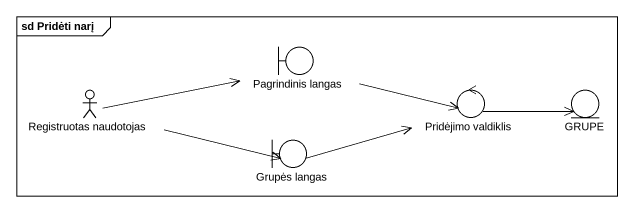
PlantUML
@startuml
mainframe sd Pridėti narį
boundary "Pagrindinis langas" as Pagrindinis_langas
actor "Registruotas naudotojas" as Registruotas_naudotojas
control "Pridėjimo valdiklis" as Pridėjimo_valdiklis
entity GRUPE
boundary "Grupės langas" as Grupės_langas
Pagrindinis_langas -right-> Pridėjimo_valdiklis
Registruotas_naudotojas -right-> Pagrindinis_langas
Registruotas_naudotojas -right-> Grupės_langas
Pridėjimo_valdiklis -right-> GRUPE
Grupės_langas -right-> Pridėjimo_valdiklis
@enduml
